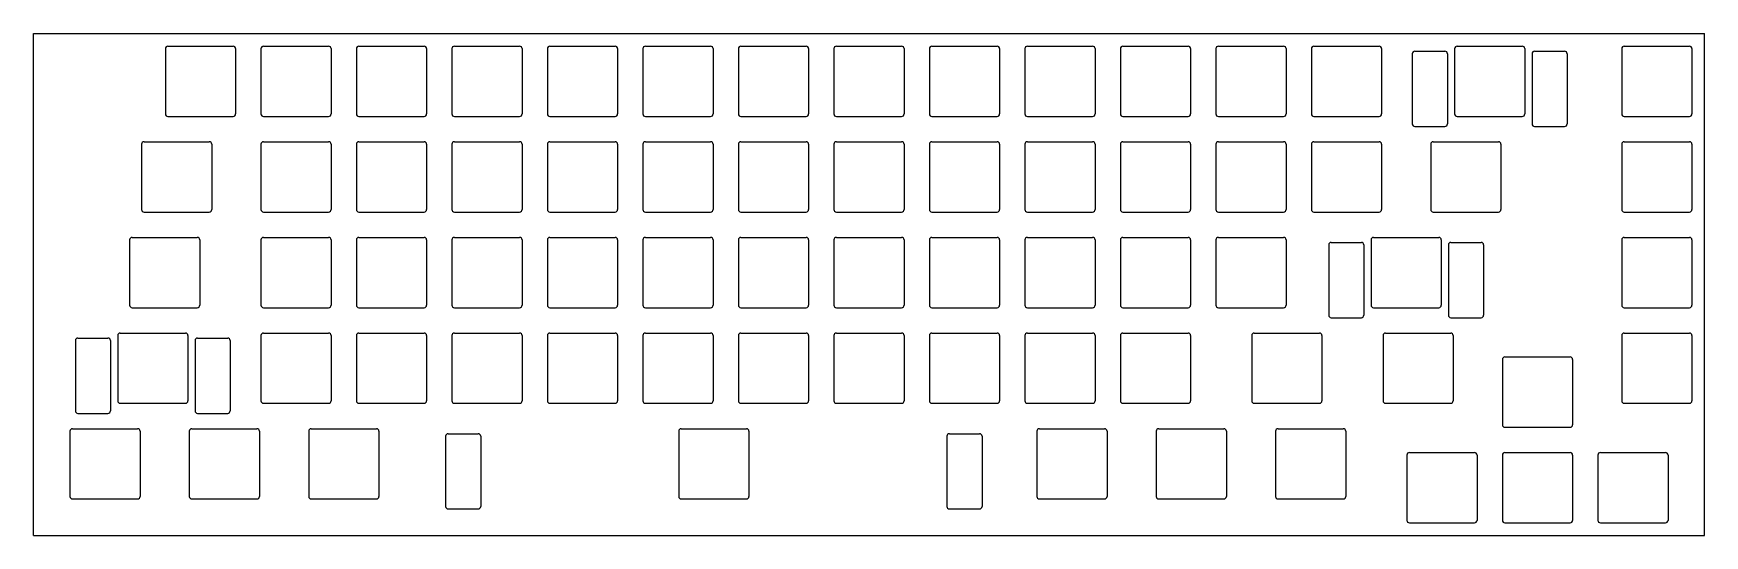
# Model space of a CAD drawing. Header units: millimetres. Extents: x 0 to 333, y -100 to 0.
import ezdxf

# ---------------------------------------------------------------- set-up
doc = ezdxf.new("R2010")
doc.units = ezdxf.units.MM

msp = doc.modelspace()

# ---------------------------------------------------------------- linework, layer by layer
for p, q in [((0, 0), (333.375, 0)), ((0, -100.0125), (0, 0)), ((333.375, -100.0125), (333.375, 0)), ((26.3375, -3.025), (26.3375, -16.025)), ((26.8375, -2.525), (39.8375, -2.525)), ((40.3375, -3.025), (40.3375, -16.025)), ((45.3875, -3.025), (45.3875, -16.025)), ((45.8875, -2.525), (58.8875, -2.525)), ((59.3875, -3.025), (59.3875, -16.025)), ((64.4375, -3.025), (64.4375, -16.025)), ((64.9375, -2.525), (77.9375, -2.525)), ((78.4375, -3.025), (78.4375, -16.025)), ((83.4875, -3.025), (83.4875, -16.025)), ((83.9875, -2.525), (96.9875, -2.525)), ((97.4875, -3.025), (97.4875, -16.025)), ((102.5375, -3.025), (102.5375, -16.025)), ((103.0375, -2.525), (116.0375, -2.525)), ((116.5375, -3.025), (116.5375, -16.025)), ((121.5875, -3.025), (121.5875, -16.025)), ((122.0875, -2.525), (135.0875, -2.525)), ((135.5875, -3.025), (135.5875, -16.025)), ((140.6375, -3.025), (140.6375, -16.025)), ((141.1375, -2.525), (154.1375, -2.525)), ((154.6375, -3.025), (154.6375, -16.025)), ((159.6875, -3.025), (159.6875, -16.025)), ((160.1875, -2.525), (173.1875, -2.525)), ((173.6875, -3.025), (173.6875, -16.025)), ((178.7375, -3.025), (178.7375, -16.025)), ((179.2375, -2.525), (192.2375, -2.525)), ((192.7375, -3.025), (192.7375, -16.025)), ((197.7875, -3.025), (197.7875, -16.025)), ((198.2875, -2.525), (211.2875, -2.525)), ((211.7875, -3.025), (211.7875, -16.025)), ((216.8375, -3.025), (216.8375, -16.025)), ((217.3375, -2.525), (230.3375, -2.525)), ((230.8375, -3.025), (230.8375, -16.025)), ((235.8875, -3.025), (235.8875, -16.025)), ((236.3875, -2.525), (249.3875, -2.525)), ((249.8875, -3.025), (249.8875, -16.025)), ((254.9375, -3.025), (254.9375, -16.025)), ((255.4375, -2.525), (268.4375, -2.525)), ((268.9375, -3.025), (268.9375, -16.025)), ((283.5125, -3.025), (283.5125, -16.025)), ((284.0125, -2.525), (297.0125, -2.525)), ((297.5125, -3.025), (297.5125, -16.025)), ((316.85, -3.025), (316.85, -16.025)), ((317.35, -2.525), (330.35, -2.525)), ((330.85, -3.025), (330.85, -16.025)), ((275.0745, -4.025), (275.0745, -18.025)), ((275.5745, -3.525), (281.5745, -3.525)), ((282.0745, -4.025), (282.0745, -18.025)), ((298.9505, -4.025), (298.9505, -18.025)), ((299.4505, -3.525), (305.4505, -3.525)), ((305.9505, -4.025), (305.9505, -18.025)), ((26.8375, -16.525), (39.8375, -16.525)), ((45.8875, -16.525), (58.8875, -16.525)), ((64.9375, -16.525), (77.9375, -16.525)), ((83.9875, -16.525), (96.9875, -16.525)), ((103.0375, -16.525), (116.0375, -16.525)), ((122.0875, -16.525), (135.0875, -16.525)), ((141.1375, -16.525), (154.1375, -16.525)), ((160.1875, -16.525), (173.1875, -16.525)), ((179.2375, -16.525), (192.2375, -16.525)), ((198.2875, -16.525), (211.2875, -16.525)), ((217.3375, -16.525), (230.3375, -16.525)), ((236.3875, -16.525), (249.3875, -16.525)), ((255.4375, -16.525), (268.4375, -16.525)), ((284.0125, -16.525), (297.0125, -16.525)), ((317.35, -16.525), (330.35, -16.525)), ((275.5745, -18.525), (281.5745, -18.525)), ((299.4505, -18.525), (305.4505, -18.525)), ((21.575, -22.075), (21.575, -35.075)), ((22.075, -21.575), (35.075, -21.575)), ((35.575, -22.075), (35.575, -35.075)), ((45.3875, -22.075), (45.3875, -35.075)), ((45.8875, -21.575), (58.8875, -21.575)), ((59.3875, -22.075), (59.3875, -35.075)), ((64.4375, -22.075), (64.4375, -35.075)), ((64.9375, -21.575), (77.9375, -21.575)), ((78.4375, -22.075), (78.4375, -35.075)), ((83.4875, -22.075), (83.4875, -35.075)), ((83.9875, -21.575), (96.9875, -21.575)), ((97.4875, -22.075), (97.4875, -35.075)), ((102.5375, -22.075), (102.5375, -35.075)), ((103.0375, -21.575), (116.0375, -21.575)), ((116.5375, -22.075), (116.5375, -35.075)), ((121.5875, -22.075), (121.5875, -35.075)), ((122.0875, -21.575), (135.0875, -21.575)), ((135.5875, -22.075), (135.5875, -35.075)), ((140.6375, -22.075), (140.6375, -35.075)), ((141.1375, -21.575), (154.1375, -21.575)), ((154.6375, -22.075), (154.6375, -35.075)), ((159.6875, -22.075), (159.6875, -35.075)), ((160.1875, -21.575), (173.1875, -21.575)), ((173.6875, -22.075), (173.6875, -35.075)), ((178.7375, -22.075), (178.7375, -35.075)), ((179.2375, -21.575), (192.2375, -21.575)), ((192.7375, -22.075), (192.7375, -35.075)), ((197.7875, -22.075), (197.7875, -35.075)), ((198.2875, -21.575), (211.2875, -21.575)), ((211.7875, -22.075), (211.7875, -35.075)), ((216.8375, -22.075), (216.8375, -35.075)), ((217.3375, -21.575), (230.3375, -21.575)), ((230.8375, -22.075), (230.8375, -35.075)), ((235.8875, -22.075), (235.8875, -35.075)), ((236.3875, -21.575), (249.3875, -21.575)), ((249.8875, -22.075), (249.8875, -35.075)), ((254.9375, -22.075), (254.9375, -35.075)), ((255.4375, -21.575), (268.4375, -21.575)), ((268.9375, -22.075), (268.9375, -35.075)), ((278.75, -22.075), (278.75, -35.075)), ((279.25, -21.575), (292.25, -21.575)), ((292.75, -22.075), (292.75, -35.075)), ((316.85, -22.075), (316.85, -35.075)), ((317.35, -21.575), (330.35, -21.575)), ((330.85, -22.075), (330.85, -35.075)), ((22.075, -35.575), (35.075, -35.575)), ((45.8875, -35.575), (58.8875, -35.575)), ((64.9375, -35.575), (77.9375, -35.575)), ((83.9875, -35.575), (96.9875, -35.575)), ((103.0375, -35.575), (116.0375, -35.575)), ((122.0875, -35.575), (135.0875, -35.575)), ((141.1375, -35.575), (154.1375, -35.575)), ((160.1875, -35.575), (173.1875, -35.575)), ((179.2375, -35.575), (192.2375, -35.575)), ((198.2875, -35.575), (211.2875, -35.575)), ((217.3375, -35.575), (230.3375, -35.575)), ((236.3875, -35.575), (249.3875, -35.575)), ((255.4375, -35.575), (268.4375, -35.575)), ((279.25, -35.575), (292.25, -35.575)), ((317.35, -35.575), (330.35, -35.575)), ((19.19375, -41.125), (19.19375, -54.125)), ((19.69375, -40.625), (32.69375, -40.625)), ((33.19375, -41.125), (33.19375, -54.125)), ((45.3875, -41.125), (45.3875, -54.125)), ((45.8875, -40.625), (58.8875, -40.625)), ((59.3875, -41.125), (59.3875, -54.125)), ((64.4375, -41.125), (64.4375, -54.125)), ((64.9375, -40.625), (77.9375, -40.625)), ((78.4375, -41.125), (78.4375, -54.125)), ((83.4875, -41.125), (83.4875, -54.125)), ((83.9875, -40.625), (96.9875, -40.625)), ((97.4875, -41.125), (97.4875, -54.125)), ((102.5375, -41.125), (102.5375, -54.125)), ((103.0375, -40.625), (116.0375, -40.625)), ((116.5375, -41.125), (116.5375, -54.125)), ((121.5875, -41.125), (121.5875, -54.125)), ((122.0875, -40.625), (135.0875, -40.625)), ((135.5875, -41.125), (135.5875, -54.125)), ((140.6375, -41.125), (140.6375, -54.125)), ((141.1375, -40.625), (154.1375, -40.625)), ((154.6375, -41.125), (154.6375, -54.125)), ((159.6875, -41.125), (159.6875, -54.125)), ((160.1875, -40.625), (173.1875, -40.625)), ((173.6875, -41.125), (173.6875, -54.125)), ((178.7375, -41.125), (178.7375, -54.125)), ((179.2375, -40.625), (192.2375, -40.625)), ((192.7375, -41.125), (192.7375, -54.125)), ((197.7875, -41.125), (197.7875, -54.125)), ((198.2875, -40.625), (211.2875, -40.625)), ((211.7875, -41.125), (211.7875, -54.125)), ((216.8375, -41.125), (216.8375, -54.125)), ((217.3375, -40.625), (230.3375, -40.625)), ((230.8375, -41.125), (230.8375, -54.125)), ((235.8875, -41.125), (235.8875, -54.125)), ((236.3875, -40.625), (249.3875, -40.625)), ((249.8875, -41.125), (249.8875, -54.125)), ((258.40575, -42.125), (258.40575, -56.125)), ((258.90575, -41.625), (264.90575, -41.625)), ((265.40575, -42.125), (265.40575, -56.125)), ((266.84375, -41.125), (266.84375, -54.125)), ((267.34375, -40.625), (280.34375, -40.625)), ((280.84375, -41.125), (280.84375, -54.125)), ((282.28175, -42.125), (282.28175, -56.125)), ((282.78175, -41.625), (288.78175, -41.625)), ((289.28175, -42.125), (289.28175, -56.125)), ((316.85, -41.125), (316.85, -54.125)), ((317.35, -40.625), (330.35, -40.625)), ((330.85, -41.125), (330.85, -54.125)), ((19.69375, -54.625), (32.69375, -54.625)), ((45.8875, -54.625), (58.8875, -54.625)), ((64.9375, -54.625), (77.9375, -54.625)), ((83.9875, -54.625), (96.9875, -54.625)), ((103.0375, -54.625), (116.0375, -54.625)), ((122.0875, -54.625), (135.0875, -54.625)), ((141.1375, -54.625), (154.1375, -54.625)), ((160.1875, -54.625), (173.1875, -54.625)), ((179.2375, -54.625), (192.2375, -54.625)), ((198.2875, -54.625), (211.2875, -54.625)), ((217.3375, -54.625), (230.3375, -54.625)), ((236.3875, -54.625), (249.3875, -54.625)), ((258.90575, -56.625), (264.90575, -56.625)), ((267.34375, -54.625), (280.34375, -54.625)), ((282.78175, -56.625), (288.78175, -56.625)), ((317.35, -54.625), (330.35, -54.625)), ((17.3125, -59.675), (30.3125, -59.675)), ((45.8875, -59.675), (58.8875, -59.675)), ((64.9375, -59.675), (77.9375, -59.675)), ((83.9875, -59.675), (96.9875, -59.675)), ((103.0375, -59.675), (116.0375, -59.675)), ((122.0875, -59.675), (135.0875, -59.675)), ((141.1375, -59.675), (154.1375, -59.675)), ((160.1875, -59.675), (173.1875, -59.675)), ((179.2375, -59.675), (192.2375, -59.675)), ((198.2875, -59.675), (211.2875, -59.675)), ((217.3375, -59.675), (230.3375, -59.675)), ((243.53125, -59.675), (256.53125, -59.675)), ((269.725, -59.675), (282.725, -59.675)), ((317.35, -59.675), (330.35, -59.675)), ((8.3745, -61.175), (8.3745, -75.175)), ((8.8745, -60.675), (14.8745, -60.675)), ((15.3745, -61.175), (15.3745, -75.175)), ((16.8125, -60.175), (16.8125, -73.175)), ((30.8125, -60.175), (30.8125, -73.175)), ((32.2505, -61.175), (32.2505, -75.175)), ((32.7505, -60.675), (38.7505, -60.675)), ((39.2505, -61.175), (39.2505, -75.175)), ((45.3875, -60.175), (45.3875, -73.175)), ((59.3875, -60.175), (59.3875, -73.175)), ((64.4375, -60.175), (64.4375, -73.175)), ((78.4375, -60.175), (78.4375, -73.175)), ((83.4875, -60.175), (83.4875, -73.175)), ((97.4875, -60.175), (97.4875, -73.175)), ((102.5375, -60.175), (102.5375, -73.175)), ((116.5375, -60.175), (116.5375, -73.175)), ((121.5875, -60.175), (121.5875, -73.175)), ((135.5875, -60.175), (135.5875, -73.175)), ((140.6375, -60.175), (140.6375, -73.175)), ((154.6375, -60.175), (154.6375, -73.175)), ((159.6875, -60.175), (159.6875, -73.175)), ((173.6875, -60.175), (173.6875, -73.175)), ((178.7375, -60.175), (178.7375, -73.175)), ((192.7375, -60.175), (192.7375, -73.175)), ((197.7875, -60.175), (197.7875, -73.175)), ((211.7875, -60.175), (211.7875, -73.175)), ((216.8375, -60.175), (216.8375, -73.175)), ((230.8375, -60.175), (230.8375, -73.175)), ((243.03125, -60.175), (243.03125, -73.175)), ((257.03125, -60.175), (257.03125, -73.175)), ((269.225, -60.175), (269.225, -73.175)), ((283.225, -60.175), (283.225, -73.175)), ((316.85, -60.175), (316.85, -73.175)), ((330.85, -60.175), (330.85, -73.175)), ((293.0375, -64.9375), (293.0375, -77.9375)), ((293.5375, -64.4375), (306.5375, -64.4375)), ((307.0375, -64.9375), (307.0375, -77.9375)), ((8.8745, -75.675), (14.8745, -75.675)), ((17.3125, -73.675), (30.3125, -73.675)), ((32.7505, -75.675), (38.7505, -75.675)), ((45.8875, -73.675), (58.8875, -73.675)), ((64.9375, -73.675), (77.9375, -73.675)), ((83.9875, -73.675), (96.9875, -73.675)), ((103.0375, -73.675), (116.0375, -73.675)), ((122.0875, -73.675), (135.0875, -73.675)), ((141.1375, -73.675), (154.1375, -73.675)), ((160.1875, -73.675), (173.1875, -73.675)), ((179.2375, -73.675), (192.2375, -73.675)), ((198.2875, -73.675), (211.2875, -73.675)), ((217.3375, -73.675), (230.3375, -73.675)), ((243.53125, -73.675), (256.53125, -73.675)), ((269.725, -73.675), (282.725, -73.675)), ((317.35, -73.675), (330.35, -73.675)), ((7.2875, -79.225), (7.2875, -92.225)), ((7.7875, -78.725), (20.7875, -78.725)), ((21.2875, -79.225), (21.2875, -92.225)), ((31.1, -79.225), (31.1, -92.225)), ((31.6, -78.725), (44.6, -78.725)), ((45.1, -79.225), (45.1, -92.225)), ((54.9125, -79.225), (54.9125, -92.225)), ((55.4125, -78.725), (68.4125, -78.725)), ((68.9125, -79.225), (68.9125, -92.225)), ((82.73125, -79.725), (88.73125, -79.725)), ((128.73125, -79.225), (128.73125, -92.225)), ((129.23125, -78.725), (142.23125, -78.725)), ((142.73125, -79.225), (142.73125, -92.225)), ((182.73125, -79.725), (188.73125, -79.725)), ((200.16875, -79.225), (200.16875, -92.225)), ((200.66875, -78.725), (213.66875, -78.725)), ((214.16875, -79.225), (214.16875, -92.225)), ((223.98125, -79.225), (223.98125, -92.225)), ((224.48125, -78.725), (237.48125, -78.725)), ((237.98125, -79.225), (237.98125, -92.225)), ((247.79375, -79.225), (247.79375, -92.225)), ((248.29375, -78.725), (261.29375, -78.725)), ((261.79375, -79.225), (261.79375, -92.225)), ((293.5375, -78.4375), (306.5375, -78.4375)), ((82.23125, -80.225), (82.23125, -94.225)), ((89.23125, -80.225), (89.23125, -94.225)), ((182.23125, -80.225), (182.23125, -94.225)), ((189.23125, -80.225), (189.23125, -94.225)), ((273.9875, -83.9875), (273.9875, -96.9875)), ((274.4875, -83.4875), (287.4875, -83.4875)), ((287.9875, -83.9875), (287.9875, -96.9875)), ((293.0375, -83.9875), (293.0375, -96.9875)), ((293.5375, -83.4875), (306.5375, -83.4875)), ((307.0375, -83.9875), (307.0375, -96.9875)), ((312.0875, -83.9875), (312.0875, -96.9875)), ((312.5875, -83.4875), (325.5875, -83.4875)), ((326.0875, -83.9875), (326.0875, -96.9875)), ((7.7875, -92.725), (20.7875, -92.725)), ((31.6, -92.725), (44.6, -92.725)), ((55.4125, -92.725), (68.4125, -92.725)), ((129.23125, -92.725), (142.23125, -92.725)), ((200.66875, -92.725), (213.66875, -92.725)), ((224.48125, -92.725), (237.48125, -92.725)), ((248.29375, -92.725), (261.29375, -92.725)), ((82.73125, -94.725), (88.73125, -94.725)), ((182.73125, -94.725), (188.73125, -94.725)), ((0, -100.0125), (333.375, -100.0125)), ((274.4875, -97.4875), (287.4875, -97.4875)), ((293.5375, -97.4875), (306.5375, -97.4875)), ((312.5875, -97.4875), (325.5875, -97.4875))]:
    msp.add_line(p, q)
for centre, start, end in [((26.8375, -3.025), 90, 180), ((39.8375, -3.025), 0, 90), ((45.8875, -3.025), 90, 180), ((58.8875, -3.025), 0, 90), ((64.9375, -3.025), 90, 180), ((77.9375, -3.025), 0, 90), ((83.9875, -3.025), 90, 180), ((96.9875, -3.025), 0, 90), ((103.0375, -3.025), 90, 180), ((116.0375, -3.025), 0, 90), ((122.0875, -3.025), 90, 180), ((135.0875, -3.025), 0, 90), ((141.1375, -3.025), 90, 180), ((154.1375, -3.025), 0, 90), ((160.1875, -3.025), 90, 180), ((173.1875, -3.025), 0, 90), ((179.2375, -3.025), 90, 180), ((192.2375, -3.025), 0, 90), ((198.2875, -3.025), 90, 180), ((211.2875, -3.025), 0, 90), ((217.3375, -3.025), 90, 180), ((230.3375, -3.025), 0, 90), ((236.3875, -3.025), 90, 180), ((249.3875, -3.025), 0, 90), ((255.4375, -3.025), 90, 180), ((268.4375, -3.025), 0, 90), ((284.0125, -3.025), 90, 180), ((297.0125, -3.025), 0, 90), ((317.35, -3.025), 90, 180), ((330.35, -3.025), 0, 90), ((275.5745, -4.025), 90, 180), ((281.5745, -4.025), 0, 90), ((299.4505, -4.025), 90, 180), ((305.4505, -4.025), 0, 90), ((26.8375, -16.025), 180, 270), ((39.8375, -16.025), 270, 0), ((45.8875, -16.025), 180, 270), ((58.8875, -16.025), 270, 0), ((64.9375, -16.025), 180, 270), ((77.9375, -16.025), 270, 0), ((83.9875, -16.025), 180, 270), ((96.9875, -16.025), 270, 0), ((103.0375, -16.025), 180, 270), ((116.0375, -16.025), 270, 0), ((122.0875, -16.025), 180, 270), ((135.0875, -16.025), 270, 0), ((141.1375, -16.025), 180, 270), ((154.1375, -16.025), 270, 0), ((160.1875, -16.025), 180, 270), ((173.1875, -16.025), 270, 0), ((179.2375, -16.025), 180, 270), ((192.2375, -16.025), 270, 0), ((198.2875, -16.025), 180, 270), ((211.2875, -16.025), 270, 0), ((217.3375, -16.025), 180, 270), ((230.3375, -16.025), 270, 0), ((236.3875, -16.025), 180, 270), ((249.3875, -16.025), 270, 0), ((255.4375, -16.025), 180, 270), ((268.4375, -16.025), 270, 0), ((284.0125, -16.025), 180, 270), ((297.0125, -16.025), 270, 0), ((317.35, -16.025), 180, 270), ((330.35, -16.025), 270, 0), ((275.5745, -18.025), 180, 270), ((281.5745, -18.025), 270, 0), ((299.4505, -18.025), 180, 270), ((305.4505, -18.025), 270, 0), ((22.075, -22.075), 90, 180), ((35.075, -22.075), 0, 90), ((45.8875, -22.075), 90, 180), ((58.8875, -22.075), 0, 90), ((64.9375, -22.075), 90, 180), ((77.9375, -22.075), 0, 90), ((83.9875, -22.075), 90, 180), ((96.9875, -22.075), 0, 90), ((103.0375, -22.075), 90, 180), ((116.0375, -22.075), 0, 90), ((122.0875, -22.075), 90, 180), ((135.0875, -22.075), 0, 90), ((141.1375, -22.075), 90, 180), ((154.1375, -22.075), 0, 90), ((160.1875, -22.075), 90, 180), ((173.1875, -22.075), 0, 90), ((179.2375, -22.075), 90, 180), ((192.2375, -22.075), 0, 90), ((198.2875, -22.075), 90, 180), ((211.2875, -22.075), 0, 90), ((217.3375, -22.075), 90, 180), ((230.3375, -22.075), 0, 90), ((236.3875, -22.075), 90, 180), ((249.3875, -22.075), 0, 90), ((255.4375, -22.075), 90, 180), ((268.4375, -22.075), 0, 90), ((279.25, -22.075), 90, 180), ((292.25, -22.075), 0, 90), ((317.35, -22.075), 90, 180), ((330.35, -22.075), 0, 90), ((22.075, -35.075), 180, 270), ((35.075, -35.075), 270, 0), ((45.8875, -35.075), 180, 270), ((58.8875, -35.075), 270, 0), ((64.9375, -35.075), 180, 270), ((77.9375, -35.075), 270, 0), ((83.9875, -35.075), 180, 270), ((96.9875, -35.075), 270, 0), ((103.0375, -35.075), 180, 270), ((116.0375, -35.075), 270, 0), ((122.0875, -35.075), 180, 270), ((135.0875, -35.075), 270, 0), ((141.1375, -35.075), 180, 270), ((154.1375, -35.075), 270, 0), ((160.1875, -35.075), 180, 270), ((173.1875, -35.075), 270, 0), ((179.2375, -35.075), 180, 270), ((192.2375, -35.075), 270, 0), ((198.2875, -35.075), 180, 270), ((211.2875, -35.075), 270, 0), ((217.3375, -35.075), 180, 270), ((230.3375, -35.075), 270, 0), ((236.3875, -35.075), 180, 270), ((249.3875, -35.075), 270, 0), ((255.4375, -35.075), 180, 270), ((268.4375, -35.075), 270, 0), ((279.25, -35.075), 180, 270), ((292.25, -35.075), 270, 0), ((317.35, -35.075), 180, 270), ((330.35, -35.075), 270, 0), ((19.69375, -41.125), 90, 180), ((32.69375, -41.125), 0, 90), ((45.8875, -41.125), 90, 180), ((58.8875, -41.125), 0, 90), ((64.9375, -41.125), 90, 180), ((77.9375, -41.125), 0, 90), ((83.9875, -41.125), 90, 180), ((96.9875, -41.125), 0, 90), ((103.0375, -41.125), 90, 180), ((116.0375, -41.125), 0, 90), ((122.0875, -41.125), 90, 180), ((135.0875, -41.125), 0, 90), ((141.1375, -41.125), 90, 180), ((154.1375, -41.125), 0, 90), ((160.1875, -41.125), 90, 180), ((173.1875, -41.125), 0, 90), ((179.2375, -41.125), 90, 180), ((192.2375, -41.125), 0, 90), ((198.2875, -41.125), 90, 180), ((211.2875, -41.125), 0, 90), ((217.3375, -41.125), 90, 180), ((230.3375, -41.125), 0, 90), ((236.3875, -41.125), 90, 180), ((249.3875, -41.125), 0, 90), ((258.90575, -42.125), 90, 180), ((264.90575, -42.125), 0, 90), ((267.34375, -41.125), 90, 180), ((280.34375, -41.125), 0, 90), ((282.78175, -42.125), 90, 180), ((288.78175, -42.125), 0, 90), ((317.35, -41.125), 90, 180), ((330.35, -41.125), 0, 90), ((19.69375, -54.125), 180, 270), ((32.69375, -54.125), 270, 0), ((45.8875, -54.125), 180, 270), ((58.8875, -54.125), 270, 0), ((64.9375, -54.125), 180, 270), ((77.9375, -54.125), 270, 0), ((83.9875, -54.125), 180, 270), ((96.9875, -54.125), 270, 0), ((103.0375, -54.125), 180, 270), ((116.0375, -54.125), 270, 0), ((122.0875, -54.125), 180, 270), ((135.0875, -54.125), 270, 0), ((141.1375, -54.125), 180, 270), ((154.1375, -54.125), 270, 0), ((160.1875, -54.125), 180, 270), ((173.1875, -54.125), 270, 0), ((179.2375, -54.125), 180, 270), ((192.2375, -54.125), 270, 0), ((198.2875, -54.125), 180, 270), ((211.2875, -54.125), 270, 0), ((217.3375, -54.125), 180, 270), ((230.3375, -54.125), 270, 0), ((236.3875, -54.125), 180, 270), ((249.3875, -54.125), 270, 0), ((258.90575, -56.125), 180, 270), ((264.90575, -56.125), 270, 0), ((267.34375, -54.125), 180, 270), ((280.34375, -54.125), 270, 0), ((282.78175, -56.125), 180, 270), ((288.78175, -56.125), 270, 0), ((317.35, -54.125), 180, 270), ((330.35, -54.125), 270, 0), ((17.3125, -60.175), 90, 180), ((30.3125, -60.175), 0, 90), ((45.8875, -60.175), 90, 180), ((58.8875, -60.175), 0, 90), ((64.9375, -60.175), 90, 180), ((77.9375, -60.175), 0, 90), ((83.9875, -60.175), 90, 180), ((96.9875, -60.175), 0, 90), ((103.0375, -60.175), 90, 180), ((116.0375, -60.175), 0, 90), ((122.0875, -60.175), 90, 180), ((135.0875, -60.175), 0, 90), ((141.1375, -60.175), 90, 180), ((154.1375, -60.175), 0, 90), ((160.1875, -60.175), 90, 180), ((173.1875, -60.175), 0, 90), ((179.2375, -60.175), 90, 180), ((192.2375, -60.175), 0, 90), ((198.2875, -60.175), 90, 180), ((211.2875, -60.175), 0, 90), ((217.3375, -60.175), 90, 180), ((230.3375, -60.175), 0, 90), ((243.53125, -60.175), 90, 180), ((256.53125, -60.175), 0, 90), ((269.725, -60.175), 90, 180), ((282.725, -60.175), 0, 90), ((317.35, -60.175), 90, 180), ((330.35, -60.175), 0, 90), ((8.8745, -61.175), 90, 180), ((14.8745, -61.175), 0, 90), ((32.7505, -61.175), 90, 180), ((38.7505, -61.175), 0, 90), ((293.5375, -64.9375), 90, 180), ((306.5375, -64.9375), 0, 90), ((17.3125, -73.175), 180, 270), ((30.3125, -73.175), 270, 0), ((45.8875, -73.175), 180, 270), ((58.8875, -73.175), 270, 0), ((64.9375, -73.175), 180, 270), ((77.9375, -73.175), 270, 0), ((83.9875, -73.175), 180, 270), ((96.9875, -73.175), 270, 0), ((103.0375, -73.175), 180, 270), ((116.0375, -73.175), 270, 0), ((122.0875, -73.175), 180, 270), ((135.0875, -73.175), 270, 0), ((141.1375, -73.175), 180, 270), ((154.1375, -73.175), 270, 0), ((160.1875, -73.175), 180, 270), ((173.1875, -73.175), 270, 0), ((179.2375, -73.175), 180, 270), ((192.2375, -73.175), 270, 0), ((198.2875, -73.175), 180, 270), ((211.2875, -73.175), 270, 0), ((217.3375, -73.175), 180, 270), ((230.3375, -73.175), 270, 0), ((243.53125, -73.175), 180, 270), ((256.53125, -73.175), 270, 0), ((269.725, -73.175), 180, 270), ((282.725, -73.175), 270, 0), ((317.35, -73.175), 180, 270), ((330.35, -73.175), 270, 0), ((8.8745, -75.175), 180, 270), ((14.8745, -75.175), 270, 0), ((32.7505, -75.175), 180, 270), ((38.7505, -75.175), 270, 0), ((7.7875, -79.225), 90, 180), ((20.7875, -79.225), 0, 90), ((31.6, -79.225), 90, 180), ((44.6, -79.225), 0, 90), ((55.4125, -79.225), 90, 180), ((68.4125, -79.225), 0, 90), ((82.73125, -80.225), 90, 180), ((88.73125, -80.225), 0, 90), ((129.23125, -79.225), 90, 180), ((142.23125, -79.225), 0, 90), ((182.73125, -80.225), 90, 180), ((188.73125, -80.225), 0, 90), ((200.66875, -79.225), 90, 180), ((213.66875, -79.225), 0, 90), ((224.48125, -79.225), 90, 180), ((237.48125, -79.225), 0, 90), ((248.29375, -79.225), 90, 180), ((261.29375, -79.225), 0, 90), ((293.5375, -77.9375), 180, 270), ((306.5375, -77.9375), 270, 0), ((274.4875, -83.9875), 90, 180), ((287.4875, -83.9875), 0, 90), ((293.5375, -83.9875), 90, 180), ((306.5375, -83.9875), 0, 90), ((312.5875, -83.9875), 90, 180), ((325.5875, -83.9875), 0, 90), ((7.7875, -92.225), 180, 270), ((20.7875, -92.225), 270, 0), ((31.6, -92.225), 180, 270), ((44.6, -92.225), 270, 0), ((55.4125, -92.225), 180, 270), ((68.4125, -92.225), 270, 0), ((129.23125, -92.225), 180, 270), ((142.23125, -92.225), 270, 0), ((200.66875, -92.225), 180, 270), ((213.66875, -92.225), 270, 0), ((224.48125, -92.225), 180, 270), ((237.48125, -92.225), 270, 0), ((248.29375, -92.225), 180, 270), ((261.29375, -92.225), 270, 0), ((82.73125, -94.225), 180, 270), ((88.73125, -94.225), 270, 0), ((182.73125, -94.225), 180, 270), ((188.73125, -94.225), 270, 0), ((274.4875, -96.9875), 180, 270), ((287.4875, -96.9875), 270, 0), ((293.5375, -96.9875), 180, 270), ((306.5375, -96.9875), 270, 0), ((312.5875, -96.9875), 180, 270), ((325.5875, -96.9875), 270, 0)]:
    msp.add_arc(centre, 0.5, start, end)

doc.saveas('drawing.dxf')
